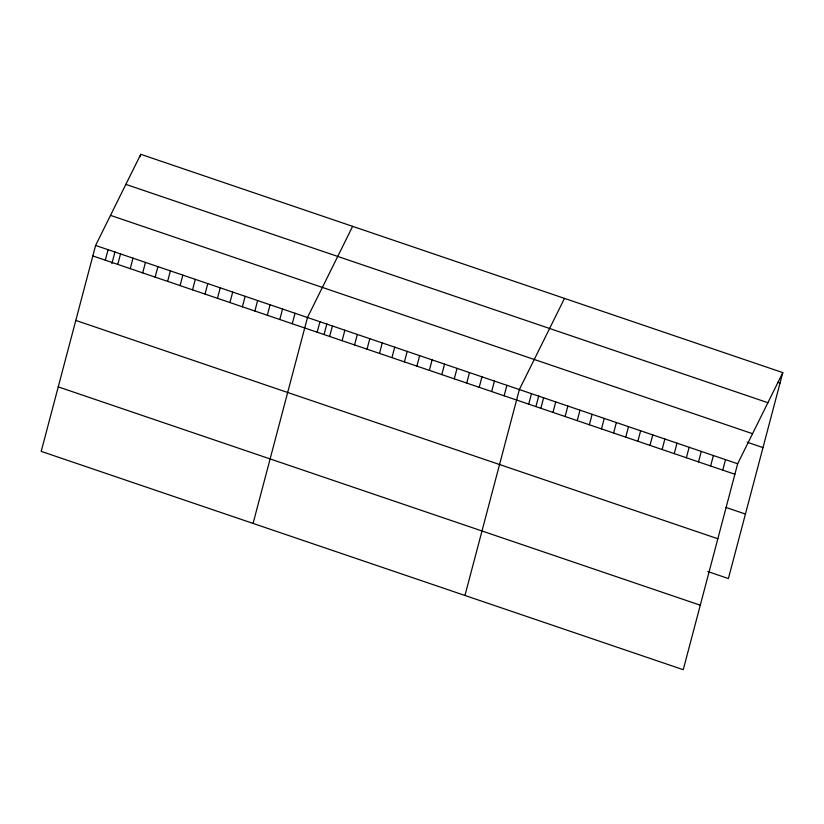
<?xml version="1.0" encoding="UTF-8"?>
<svg xmlns="http://www.w3.org/2000/svg" width="824" height="824" viewBox="0 0 824 824"><rect width="100%" height="100%" fill="white"/><g stroke="black" fill="none" stroke-linecap="round" stroke-linejoin="round"><path stroke-width="1.24" d="M95.605 245.459L41.2 451.377L683.24 669.696L737.655 463.778L782.8 372.623L140.76 154.304L95.605 245.459L737.655 463.778M105.297 260.168L108.068 249.693M111.858 263.68L114.989 251.814M140.142 156.632L140.76 154.304M117.77 264.411L120.531 253.926M130.233 268.645L132.994 258.17M142.696 272.878L145.457 262.403M155.159 277.122L157.92 266.646M167.622 281.355L170.383 270.88M180.085 285.598L182.846 275.123M192.548 289.832L195.309 279.357M205.011 294.075L207.772 283.6M217.474 298.309L220.235 287.834M229.937 302.552L232.698 292.077M242.4 306.786L245.161 296.31M254.863 311.029L257.624 300.554M267.326 315.262L270.087 304.787M279.789 319.506L282.56 309.021M292.252 323.739L295.023 313.264M253.071 523.425L307.486 317.498L352.631 226.343M317.178 332.216L319.949 321.741M324.038 334.544L326.86 323.863M329.641 336.45L332.412 325.974M342.104 340.693L344.875 330.218M354.567 344.926L357.338 334.451M367.03 349.17L369.801 338.695M379.493 353.403L382.264 342.928M391.956 357.647L394.727 347.172M404.419 361.88L407.19 351.405M416.882 366.124L419.653 355.649M429.345 370.357L432.116 359.882M441.808 374.601L444.579 364.126M454.271 378.834L457.042 368.359M466.734 383.078L469.505 372.592M479.197 387.311L481.968 376.836M491.66 391.544L494.431 381.069M504.123 395.788L506.894 385.313M464.952 595.474L519.357 389.546L564.502 298.391M528.72 404.151L531.48 393.676M535.919 406.593L538.741 395.911M540.843 408.271L543.613 397.796M552.966 412.402L555.736 401.916M565.099 416.522L567.87 406.047M577.222 420.642L579.993 410.167M589.356 424.772L592.126 414.297M601.479 428.892L604.25 418.417M613.612 433.012L616.373 422.537M625.735 437.142L628.506 426.667M637.858 441.262L640.629 430.787M649.992 445.393L652.763 434.907M662.115 449.513L664.886 439.038M674.248 453.633L677.019 443.158M686.371 457.763L689.142 447.288M698.505 461.883L701.265 451.408M710.628 466.003L713.399 455.528M722.761 470.133L725.522 459.658M782.8 372.623L728.395 578.541L707.775 571.537M777.609 382.274L780.029 383.098M125.856 184.38L767.896 402.709M110.509 215.373L752.549 433.702M747.224 442.241L762.993 447.597M92.834 255.934L734.884 474.253M726.026 507.45L745.432 514.052M75.798 320.423L717.838 538.752M58.236 386.878L700.287 605.207"/></g></svg>
